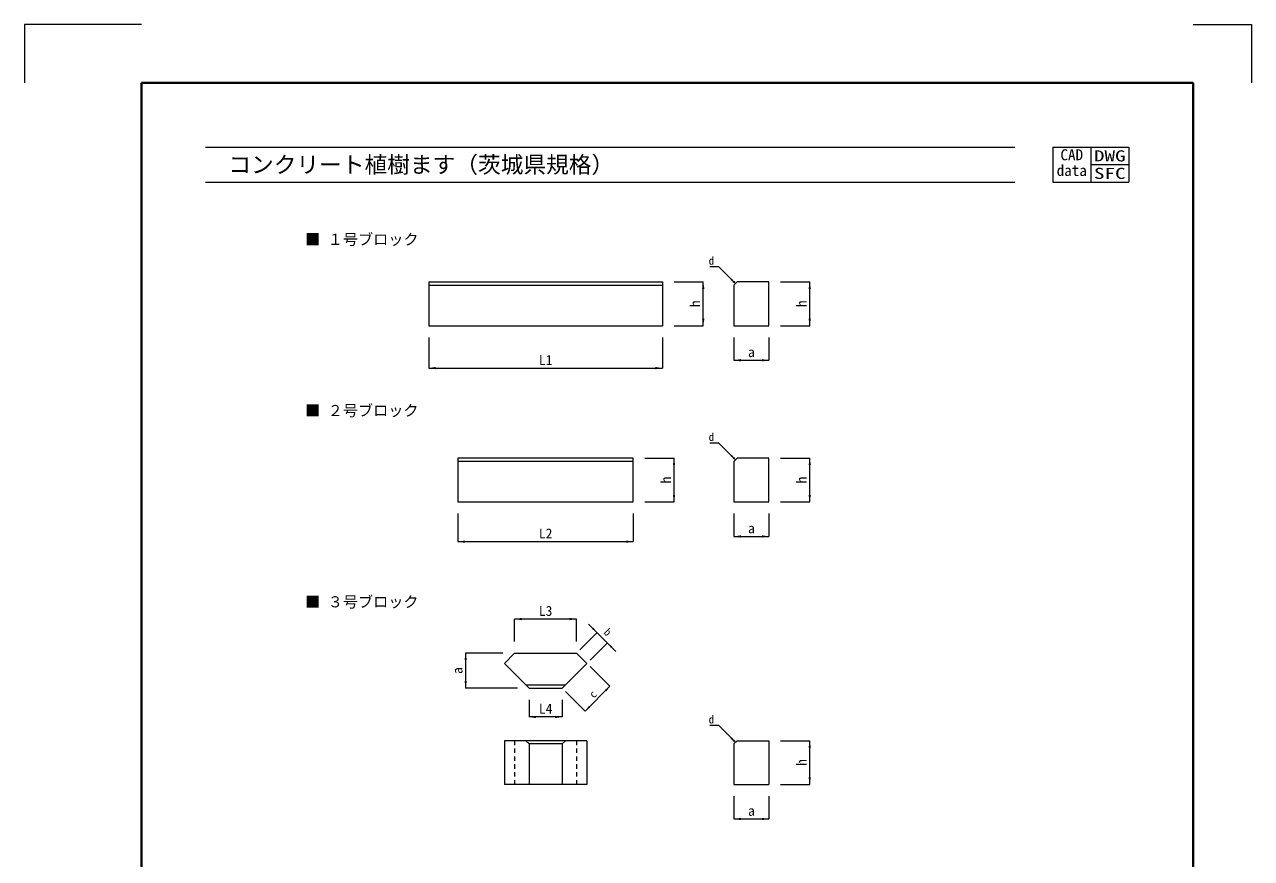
# Model space of a CAD drawing. Units: millimetres, scale not verified. Extents: x 32 to 4232, y -979 to 4961.
# Drawn here: x 32 to 4232, y 2104 to 4961 of the extents above; entities that cross this region are included whole.
import ezdxf
from ezdxf.enums import TextEntityAlignment as Align

# ---------------------------------------------------------------- set-up
doc = ezdxf.new("R2010")
doc.units = ezdxf.units.MM
doc.header["$LTSCALE"] = 20
doc.linetypes.add('USER1', pattern=[1.35, 0.75, -0.6])
for name, color, linetype, lineweight in [('(0-0)', 7, 'Continuous', 13), ('0_2', 7, 'Continuous', 13), ('Defpoints_3', 7, 'Continuous', 13), ('図枠', 7, 'Continuous', 5), ('寸法線', 7, 'Continuous', 13), ('本体', 2, 'Continuous', 20), ('補助線', 8, 'Continuous', 13)]:
    doc.layers.add(name, color=color, linetype=linetype, lineweight=lineweight)
doc.styles.add('ＭＳ ゴシック', font='')
doc.styles.get('ＭＳ ゴシック').set_extended_font_data('MS Gothic')

# ---------------------------------------------------------------- blocks, each defined once
blk = doc.blocks.new('filled_arrow')
at = {"color": 0, "linetype": 'Continuous', "lineweight": -2}
blk.add_solid([(7.5, 1.25), (0, 0), (7.5, -1.25)], dxfattribs=at)

msp = doc.modelspace()

# ---------------------------------------------------------------- linework, layer by layer
at = {"layer": '0_2'}
for p, q in [((3552.3, 4541.12), (3812.3, 4541.12)), ((3552.3, 4541.12), (3552.3, 4421.12)), ((3682.3, 4541.12), (3682.3, 4421.12)), ((3812.3, 4541.12), (3812.3, 4421.12)), ((3682.3, 4481.12), (3812.3, 4481.12)), ((3552.3, 4421.12), (3812.3, 4421.12))]:
    msp.add_line(p, q, dxfattribs=at)
at = {"layer": 'Defpoints_3'}
for p, q in [((32.3, 4961.12), (32.3, 4761.12)), ((432.3, 4961.12), (32.3, 4961.12)), ((4032.3, 4961.12), (4232.3, 4961.12)), ((4232.3, 4961.12), (4232.3, 4761.12))]:
    msp.add_line(p, q, dxfattribs=at)
at = {"layer": '図枠', "lineweight": 40}
for p, q in [((432.3, 4761.12), (4032.3, 4761.12)), ((432.3, 4761.12), (432.3, -778.88)), ((4032.3, 4761.12), (4032.3, -778.88))]:
    msp.add_line(p, q, dxfattribs=at)
at = {"layer": '図枠', "lineweight": 13}
for p, q in [((652.3, 4541.12), (3422.3, 4541.12)), ((652.3, 4421.12), (3422.3, 4421.12))]:
    msp.add_line(p, q, dxfattribs=at)
at = {"layer": '寸法線'}
for p, q in [((2256.1, 4079.18), (2355.63, 4079.18)), ((2355.63, 3929.18), (2355.63, 4079.18)), ((2620.62, 4079.18), (2720.15, 4079.18)), ((2720.15, 3929.18), (2720.15, 4079.18)), ((2256.1, 3929.18), (2355.63, 3929.18)), ((2620.62, 3929.18), (2720.15, 3929.18)), ((1416.1, 3889.18), (1416.1, 3783.94)), ((2216.1, 3889.18), (2216.1, 3783.94)), ((2460.62, 3889.18), (2460.62, 3810.91)), ((2580.62, 3889.18), (2580.62, 3810.91)), ((1416.1, 3783.94), (2216.1, 3783.94)), ((2460.62, 3810.91), (2580.62, 3810.91)), ((2156.1, 3475.48), (2255.63, 3475.48)), ((2255.63, 3325.48), (2255.63, 3475.48)), ((2620.62, 3475.48), (2720.15, 3475.48)), ((2720.15, 3325.48), (2720.15, 3475.48)), ((2156.1, 3325.48), (2255.63, 3325.48)), ((2620.62, 3325.48), (2720.15, 3325.48)), ((1516.1, 3285.48), (1516.1, 3189.37)), ((2116.1, 3285.48), (2116.1, 3189.37)), ((2460.62, 3285.48), (2460.62, 3207.21)), ((2580.62, 3285.48), (2580.62, 3207.21)), ((2460.62, 3207.21), (2580.62, 3207.21)), ((1516.1, 3189.37), (2116.1, 3189.37)), ((1922.1, 2924.26), (1710.1, 2924.26)), ((1710.1, 2847.71), (1710.1, 2924.26)), ((1922.1, 2847.71), (1922.1, 2924.26)), ((1542.36, 2807.71), (1542.36, 2687.71)), ((1670.1, 2807.71), (1542.36, 2807.71)), ((1719.6, 2687.71), (1542.36, 2687.71)), ((1759.6, 2647.71), (1759.6, 2588.79)), ((1872.6, 2647.71), (1872.6, 2588.79)), ((1872.6, 2588.79), (1759.6, 2588.79)), ((2620.62, 2507.57), (2720.15, 2507.57)), ((2720.15, 2357.57), (2720.15, 2507.57)), ((2620.62, 2357.57), (2720.15, 2357.57)), ((2460.62, 2317.57), (2460.62, 2239.3)), ((2580.62, 2317.57), (2580.62, 2239.3)), ((2460.62, 2239.3), (2580.62, 2239.3))]:
    msp.add_line(p, q, dxfattribs=at)
at = {"layer": '寸法線', "lineweight": 9}
for p, q in [((2056.92, 2812.99), (1962.73, 2907.17)), ((1933.41, 2819.03), (1992.15, 2877.76)), ((1968.77, 2783.67), (2027.5, 2842.4)), ((1968.66, 2761.15), (2036.08, 2693.74)), ((2036.08, 2693.74), (1951.33, 2608.99)), ((1883.91, 2676.4), (1951.33, 2608.99))]:
    msp.add_line(p, q, dxfattribs=at)
for points in [[(2466.12, 4073.68), (2408.73, 4131.07), (2377.82, 4131.07)], [(2466.12, 3469.98), (2408.73, 3527.37), (2377.82, 3527.37)], [(2466.12, 2502.07), (2408.73, 2559.46), (2377.82, 2559.46)]]:
    msp.add_lwpolyline(points, dxfattribs=at)
at = {"layer": '本体'}
for p, q in [((1416.1, 4079.18), (1416.1, 3929.18)), ((1416.1, 4079.18), (2216.1, 4079.18)), ((2216.1, 4079.18), (2216.1, 3929.18)), ((2471.62, 4079.18), (2460.62, 4068.18)), ((2580.62, 4079.18), (2471.62, 4079.18)), ((2580.62, 3929.18), (2580.62, 4079.18)), ((2460.62, 4068.18), (2460.62, 3929.18)), ((1416.1, 3929.18), (2216.1, 3929.18)), ((2460.62, 3929.18), (2580.62, 3929.18)), ((2116.1, 3475.48), (1516.1, 3475.48)), ((1516.1, 3475.48), (1516.1, 3325.48)), ((2116.1, 3325.48), (2116.1, 3475.48)), ((2471.62, 3475.48), (2460.62, 3464.48)), ((2460.62, 3464.48), (2460.62, 3325.48)), ((2580.62, 3475.48), (2471.62, 3475.48)), ((2580.62, 3325.48), (2580.62, 3475.48)), ((1516.1, 3325.48), (2116.1, 3325.48)), ((2460.62, 3325.48), (2580.62, 3325.48)), ((1710.1, 2807.71), (1674.75, 2772.36)), ((1674.75, 2772.36), (1759.6, 2687.71)), ((1710.1, 2807.71), (1922.1, 2807.71)), ((1872.6, 2687.71), (1957.46, 2772.36)), ((1922.1, 2807.71), (1957.46, 2772.36)), ((1748.57, 2698.71), (1883.63, 2698.71)), ((1759.6, 2687.71), (1872.6, 2687.71)), ((1957.56, 2507.57), (1674.75, 2507.57)), ((1674.75, 2507.57), (1674.75, 2357.57)), ((1748.57, 2507.57), (1759.6, 2496.57)), ((1872.6, 2496.57), (1759.6, 2496.57)), ((1759.6, 2496.57), (1759.6, 2357.57)), ((1872.6, 2496.57), (1883.63, 2507.57)), ((1872.6, 2496.57), (1872.6, 2357.57)), ((1957.56, 2507.57), (1957.56, 2357.57)), ((2471.62, 2507.57), (2460.62, 2496.57)), ((2460.62, 2496.57), (2460.62, 2357.57)), ((2471.62, 2507.57), (2580.62, 2507.57)), ((2580.62, 2507.57), (2580.62, 2357.57)), ((1957.56, 2357.57), (1674.75, 2357.57)), ((2460.62, 2357.57), (2580.62, 2357.57))]:
    msp.add_line(p, q, dxfattribs=at)
at = {"layer": '本体', "lineweight": 9}
for p, q in [((1416.1, 4068.18), (2216.1, 4068.18)), ((2116.1, 3464.48), (1516.1, 3464.48))]:
    msp.add_line(p, q, dxfattribs=at)
at = {"layer": '本体', "linetype": 'USER1'}
for p, q in [((1710.1, 2507.57), (1710.1, 2357.57)), ((1922.1, 2507.57), (1922.1, 2357.57))]:
    msp.add_line(p, q, dxfattribs=at)
at = {"layer": '補助線'}
for centre in [(2460.62, 4079.18), (2460.62, 3475.48), (2460.62, 2507.57)]:
    msp.add_circle(centre, 2, dxfattribs=at)

# ---------------------------------------------------------------- block references
at = {"layer": '寸法線', "xscale": 3.2, "yscale": 3.2}
for p, rotation in [((2355.63, 4079.18), 270), ((2720.15, 4079.18), 270), ((2355.63, 3929.18), 90), ((2720.15, 3929.18), 90), ((2216.1, 3783.94), 180), ((2580.62, 3810.91), 180), ((2255.63, 3475.48), 270), ((2720.15, 3475.48), 270), ((2255.63, 3325.48), 90), ((2720.15, 3325.48), 90), ((2116.1, 3189.37), 180), ((2580.62, 3207.21), 180), ((1922.1, 2924.26), 180), ((1542.36, 2807.71), 270), ((1542.36, 2687.71), 90), ((1872.6, 2588.79), 180), ((2720.15, 2507.57), 270), ((2720.15, 2357.57), 90), ((2580.62, 2239.3), 180)]:
    msp.add_blockref('filled_arrow', p, dxfattribs=dict(at, rotation=rotation))
at = {"layer": '寸法線', "lineweight": 9, "xscale": 2.77, "yscale": 2.77}
for p, rotation in [((2466.12, 4073.68), 135), ((2466.12, 3469.98), 135), ((1992.15, 2877.76), 135), ((2027.5, 2842.4), 315), ((2036.08, 2693.74), 225), ((1951.33, 2608.99), 45), ((2466.12, 2502.07), 135)]:
    msp.add_blockref('filled_arrow', p, dxfattribs=dict(at, rotation=rotation))
at = {"layer": '寸法線', "xscale": 3.2, "yscale": 3.2}
for p in [(1416.1, 3783.94), (2460.62, 3810.91), (1516.1, 3189.37), (2460.62, 3207.21), (1710.1, 2924.26), (1759.6, 2588.79), (2460.62, 2239.3)]:
    msp.add_blockref('filled_arrow', p, dxfattribs=at)

# ---------------------------------------------------------------- texts
at = {"layer": '(0-0)', "style": 'ＭＳ ゴシック'}
for s, p in [('■ １号ブロック', (992.61, 4194.6)), ('■ ２号ブロック', (992.61, 3608.31)), ('■ ３号ブロック', (992.61, 2952.88))]:
    msp.add_text(s, height=37.98, dxfattribs=at).set_placement(p, align=Align.BOTTOM_LEFT)
at = {"layer": '0_2', "style": 'ＭＳ ゴシック'}
for s, p in [('CAD', (3578.45, 4533.82)), ('data', (3565.5, 4480.22))]:
    msp.add_text(s, height=37.98, dxfattribs=at).set_placement(p, align=Align.TOP_LEFT)
at = {"layer": '0_2', "style": 'ＭＳ ゴシック', "width": 1.4}
for s, p in [('DWG', (3747.3, 4511.12)), ('SFC', (3747.3, 4451.12))]:
    msp.add_text(s, height=37.98, dxfattribs=at).set_placement(p, align=Align.MIDDLE_CENTER)
at = {"layer": '図枠', "style": 'ＭＳ ゴシック'}
msp.add_text('\u3000コンクリート植樹ます（茨城県規格）', height=56.96, dxfattribs=at).set_placement((652.3, 4481.12), align=Align.MIDDLE_LEFT)
at = {"layer": '寸法線', "style": 'ＭＳ ゴシック'}
for p in [(2392.73, 4165.63), (2392.73, 3561.93), (2392.73, 2594.02)]:
    msp.add_text('d', height=27.34, dxfattribs=at).set_placement(p, align=Align.TOP_RIGHT)
for s, height, rotation, p in [('h', 34.18, 90, (2327.63, 4004.18)), ('h', 34.18, 90, (2692.15, 4004.18)), ('h', 34.18, 90, (2227.63, 3400.48)), ('h', 34.18, 90, (2692.15, 3400.48)), ('b', 27.34, 315, (2028.6, 2879.49)), ('a', 34.18, 90, (1514.36, 2747.71)), ('c', 27.34, 45, (1977.86, 2667.2)), ('h', 34.18, 90, (2692.15, 2432.57))]:
    msp.add_text(s, height=height, rotation=rotation, dxfattribs=at).set_placement(p, align=Align.MIDDLE_CENTER)
for s, p in [('L1', (1816.1, 3811.94)), ('a', (2520.62, 3838.91)), ('L2', (1816.1, 3217.37)), ('a', (2520.62, 3235.21)), ('L3', (1816.1, 2952.26)), ('L4', (1816.1, 2616.79)), ('a', (2520.62, 2267.3))]:
    msp.add_text(s, height=34.18, dxfattribs=at).set_placement(p, align=Align.MIDDLE_CENTER)

doc.saveas('drawing.dxf')
